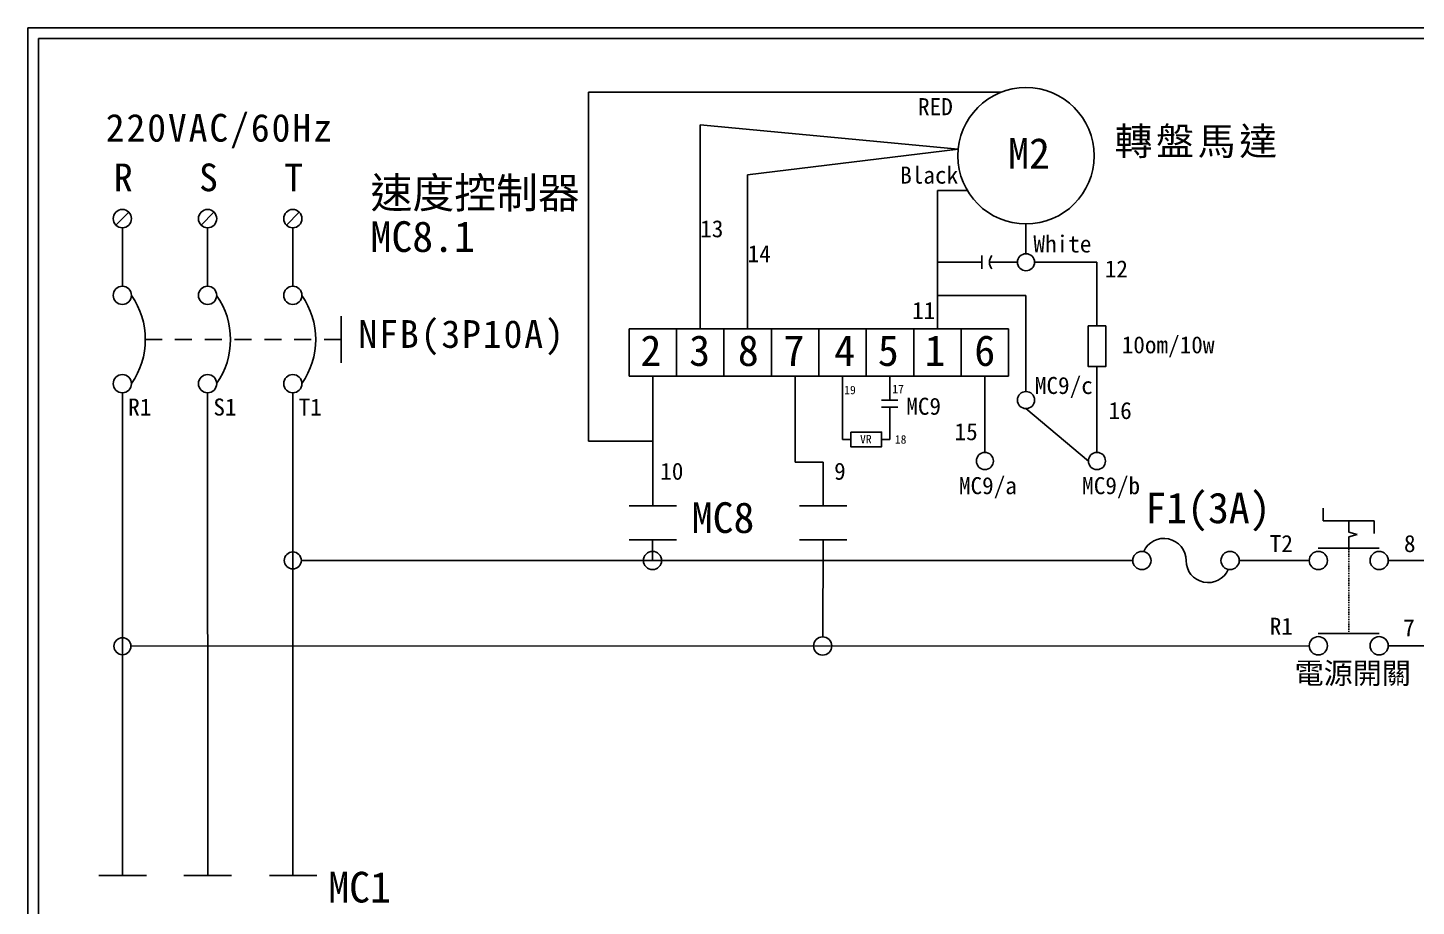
# Model space of a CAD drawing. Extents: x 10 to 297, y 3 to 207.
# Drawn here: x 10 to 172.9, y 103.9 to 207 of the extents above; entities that cross this region are included whole.
import ezdxf

# ---------------------------------------------------------------- set-up
doc = ezdxf.new("R2010")
doc.units = 0
doc.linetypes.add('DASHED', pattern=[0.2, 0.1, -0.1])
doc.linetypes.add('HIDDEN9', pattern=[3.5, 2, -1.5])
doc.layers.get('0').update_dxf_attribs({"linetype": 'CONTINUOUS'})
for name, color, linetype in [('7', 7, 'CONTINUOUS'), ('圖框層', 7, 'CONTINUOUS'), ('標尺寸層', 3, 'CONTINUOUS')]:
    doc.layers.add(name, color=color, linetype=linetype)
doc.styles.add('CNS', font='romanc.shx', dxfattribs={"bigfont": 'chineset.shx'})
doc.styles.add('STSL', font='kaiu.ttf')
doc.styles.add('標楷體', font='kaiu.ttf')

# ---------------------------------------------------------------- blocks, each defined once
blk = doc.blocks.new('FUSE')
at = {"color": 7}
for p, q in [((0, 0), (2.14, 0)), ((14.64, 0), (16.78, 0))]:
    blk.add_line(p, q, dxfattribs=at)
for centre in [(3.21, 0), (13.56, 0)]:
    blk.add_circle(centre, 1.07)
for centre, start, end in [((5.8, 0), 0, 156.116), ((10.98, 0), 180, 336.116)]:
    blk.add_arc(centre, 2.59, start, end, dxfattribs=at)

msp = doc.modelspace()

# ---------------------------------------------------------------- linework, layer by layer
for p, q in [((21.85, 185.35), (20.34, 183.83)), ((31.85, 185.35), (30.34, 183.83)), ((41.85, 185.35), (40.34, 183.83)), ((21.1, 164.1), (21.13, 107.54)), ((41.1, 164.1), (41.12, 107.54)), ((162, 149.14), (162, 150.64)), ((165, 149.14), (162, 149.14)), ((165, 149.14), (168, 149.14)), ((168, 149.14), (168, 147.64)), ((166, 147.53), (165, 147.8)), ((166, 147.53), (165, 147.26)), ((152.15, 144.49), (160.36, 144.49)), ((154.29, 144.49), (160.36, 144.49)), ((169.64, 144.49), (292.33, 144.49)), ((169.64, 134.49), (292.33, 134.49))]:
    msp.add_line(p, q)
at = {"color": 7, "linetype": 'HIDDEN9'}
msp.add_line((46.76, 170.41), (23.79, 170.41), dxfattribs=at)
for centre, radius in [((127.13, 191.96), 8), ((21.1, 184.59), 1.07), ((31.1, 184.59), 1.07), ((41.1, 184.59), 1.07), ((21.1, 175.59), 1.07), ((31.1, 175.59), 1.07), ((41.1, 175.59), 1.07), ((21.1, 165.23), 1.07), ((31.1, 165.23), 1.07), ((41.1, 165.23), 1.07), ((83.31, 144.49), 1.07), ((103.27, 134.47), 1.07)]:
    msp.add_circle(centre, radius)
at = {"color": 7}
for centre in [(14.74, 170.41), (24.74, 170.41), (34.74, 170.41)]:
    msp.add_arc(centre, 9.05, 325.1286, 34.8714, dxfattribs=at)
at = {"layer": '7'}
for p, q in [((165, 147.8), (165, 149.14)), ((165, 145.92), (165, 147.26)), ((161.43, 145.92), (168.57, 145.92)), ((161.43, 135.92), (168.57, 135.92))]:
    msp.add_line(p, q, dxfattribs=at)
at = {"layer": '7', "linetype": 'DASHED'}
msp.add_line((165, 135.92), (165, 145.92), dxfattribs=at)
at = {"layer": '7'}
for centre in [(161.43, 144.49), (168.57, 144.49), (161.43, 134.49), (168.57, 134.49)]:
    msp.add_circle(centre, 1.07, dxfattribs=at)
at = {"layer": '圖框層', "color": 7}
for p, q in [((297, 206.97), (10, 206.97)), ((10, 3), (10, 206.97)), ((295.75, 205.72), (11.25, 205.72)), ((11.25, 4.25), (11.25, 205.72))]:
    msp.add_line(p, q, dxfattribs=at)
at = {"layer": '標尺寸層', "color": 7}
for p, q in [((75.81, 158.5), (75.81, 199.4)), ((75.81, 199.4), (124.19, 199.4)), ((88.9, 171.67), (88.9, 195.6)), ((88.9, 195.6), (119.17, 192.72)), ((94.47, 189.74), (119.17, 192.72)), ((94.47, 171.67), (94.47, 189.74)), ((120.23, 187.88), (116.74, 187.88)), ((116.74, 171.67), (116.74, 187.88)), ((21.1, 183.52), (21.1, 176.66)), ((31.1, 183.52), (31.1, 176.66)), ((41.1, 183.52), (41.1, 176.66)), ((127.13, 183.96), (127.13, 180.47)), ((121.95, 179.47), (116.74, 179.47)), ((121.95, 180.26), (121.95, 178.69)), ((122.85, 179.47), (126.13, 179.47)), ((128.13, 179.47), (135.46, 179.47)), ((135.46, 172), (135.46, 179.47)), ((116.77, 175.59), (127.13, 175.59)), ((127.13, 175.59), (127.13, 164.31)), ((46.76, 173.14), (46.76, 167.68)), ((80.55, 166.1), (80.55, 171.67)), ((80.55, 171.67), (86.12, 171.67)), ((86.12, 166.1), (86.12, 171.67)), ((86.12, 166.1), (86.12, 171.67)), ((86.12, 171.67), (91.68, 171.67)), ((91.68, 166.1), (91.68, 171.67)), ((91.68, 166.1), (91.68, 171.67)), ((91.68, 171.67), (97.25, 171.67)), ((97.25, 166.1), (97.25, 171.67)), ((97.25, 166.1), (97.25, 171.67)), ((97.25, 171.67), (102.82, 171.67)), ((102.82, 166.1), (102.82, 171.67)), ((102.82, 166.1), (102.82, 171.67)), ((102.82, 171.67), (108.39, 171.67)), ((108.39, 166.1), (108.39, 171.67)), ((108.39, 166.1), (108.39, 171.67)), ((108.39, 171.67), (113.96, 171.67)), ((113.96, 166.1), (113.96, 171.67)), ((113.96, 166.1), (113.96, 171.67)), ((113.96, 171.67), (119.52, 171.67)), ((119.52, 166.1), (119.52, 171.67)), ((119.52, 166.1), (119.52, 171.67)), ((119.52, 171.67), (125.09, 171.67)), ((125.09, 166.1), (125.09, 171.67)), ((135.46, 167.23), (135.46, 157.16)), ((80.55, 166.1), (86.12, 166.1)), ((83.33, 150.89), (83.33, 166.1)), ((86.12, 166.1), (91.68, 166.1)), ((91.68, 166.1), (97.25, 166.1)), ((97.25, 166.1), (102.82, 166.1)), ((100.04, 166.1), (100.04, 156.02)), ((102.82, 166.1), (108.39, 166.1)), ((105.6, 166.1), (105.6, 158.7)), ((108.39, 166.1), (113.96, 166.1)), ((111.17, 166.1), (111.17, 163.31)), ((113.96, 166.1), (119.52, 166.1)), ((119.52, 166.1), (125.09, 166.1)), ((122.31, 166.1), (122.31, 157.16)), ((21.1, 164.16), (21.1, 164.1)), ((31.1, 164.16), (31.1, 164.1)), ((31.1, 164.1), (31.12, 107.55)), ((41.1, 164.16), (41.1, 164.1)), ((110.18, 163.31), (112.08, 163.31)), ((110.18, 162.47), (112.08, 162.47)), ((111.17, 162.47), (111.17, 158.7)), ((127.13, 162.31), (134.46, 156.16)), ((83.33, 158.5), (75.81, 158.5)), ((106.57, 158.7), (105.6, 158.7)), ((110.19, 158.7), (111.17, 158.7)), ((103.33, 156.02), (100.04, 156.02)), ((103.33, 150.89), (103.33, 156.02)), ((80.55, 150.89), (86.12, 150.89)), ((100.55, 150.89), (106.12, 150.89)), ((80.55, 146.92), (86.12, 146.92)), ((83.32, 146.92), (83.31, 144.49)), ((100.55, 146.92), (106.12, 146.92)), ((103.32, 146.92), (103.29, 135.54)), ((137.52, 144.49), (42.1, 144.5)), ((160.36, 134.49), (22.11, 134.44)), ((18.35, 107.54), (23.92, 107.54)), ((28.33, 107.55), (33.89, 107.55)), ((38.35, 107.54), (43.92, 107.54))]:
    msp.add_line(p, q, dxfattribs=at)
for points in [[(134.44, 172), (136.48, 172), (136.48, 167.23), (134.44, 167.23)], [(106.57, 159.56), (110.19, 159.56), (110.19, 157.83), (106.57, 157.83)]]:
    msp.add_lwpolyline(points, close=True, dxfattribs=at)
for centre in [(127.13, 179.47), (127.13, 163.31), (122.31, 156.16), (135.46, 156.16), (41.1, 144.5), (21.11, 134.44)]:
    msp.add_circle(centre, 1, dxfattribs=at)
msp.add_arc((124.03, 179.47), 1.19, 138.7324, 221.2676, dxfattribs=at)

# ---------------------------------------------------------------- block references
at = {"color": 7}
msp.add_blockref('FUSE', (137.52, 144.49), dxfattribs=at)

# ---------------------------------------------------------------- texts
at = {"color": 0, "char_height": 3.25, "style": '標楷體'}
for s, insert, width, attachment_point in [('\\pt6.5;{\\T1.1;220VAC/60Hz}', (19.15, 196.87), 35.213, 1), ('{\\T1.1;轉盤馬達}', (147.28, 195.29), 24.1454, 2), ('\\pt6.5;{\\T1.1;R}', (20.1, 191.05), 2, 1), ('\\pt6.5;{\\T1.1;S}', (30.1, 191.05), 2, 1), ('\\pt6.5;{\\T1.1;T}', (40.1, 191.05), 2, 1), ('\\pt6.5;{\\T1.1;NFB(3P10A)}', (60.96, 172.68), 24.6072, 2)]:
    msp.add_mtext(s, dxfattribs=dict(at, insert=insert, width=width, attachment_point=attachment_point))
at = {"layer": '圖框層', "color": 4, "style": 'STSL'}
for s, height, p in [('RED', 2, (114.46, 196.72)), ('M2', 3.6, (125.04, 190.44)), ('Black', 2, (112.37, 188.69)), ('速度控制器', 3.6, (50.22, 185.81)), ('MC8.1', 3.6, (50.22, 180.68)), ('13', 2, (88.9, 182.4)), ('White', 2, (128, 180.62)), ('14', 2, (94.47, 179.47)), ('12', 2, (136.37, 177.69)), ('11', 2, (113.76, 172.81)), ('2', 3.6, (81.89, 167.31)), ('3', 3.6, (87.61, 167.31)), ('8', 3.6, (93.32, 167.31)), ('7', 3.6, (98.68, 167.31)), ('4', 3.6, (104.63, 167.31)), ('5', 3.6, (109.75, 167.31)), ('1', 3.6, (115.23, 167.31)), ('6', 3.6, (121.07, 167.31)), ('10om/10w', 2, (138.36, 168.79)), ('MC9/c', 2, (128.17, 164.02)), ('19', 1, (105.8, 163.99)), ('17', 1, (111.44, 164.1)), ('R1', 2, (21.78, 161.49)), ('S1', 2, (31.78, 161.49)), ('T1', 2, (41.78, 161.49)), ('MC9', 2, (113.08, 161.58)), ('16', 2, (136.82, 161.08)), ('15', 2, (118.75, 158.6)), ('VR', 1, (107.66, 158.22)), ('18', 1, (111.74, 158.19)), ('10', 2, (84.21, 153.96)), ('9', 2, (104.62, 153.96)), ('MC9/a', 2, (119.26, 152.27)), ('MC9/b', 2, (133.72, 152.27)), ('F1(3A)', 3.6, (141.14, 148.86)), ('MC8', 3.6, (87.91, 147.72)), ('T2', 2, (155.73, 145.48)), ('8', 2, (171.48, 145.48)), ('R1', 2, (155.73, 135.78)), ('7', 2, (171.39, 135.59)), ('MC1', 3.6, (45.26, 104.38))]:
    msp.add_text(s, height=height, dxfattribs=at).set_placement(p)
at = {"layer": '標尺寸層', "color": 7, "insert": (158.65, 132.53), "char_height": 2.5, "width": 14.0847, "attachment_point": 1, "style": 'CNS'}
msp.add_mtext('{\\fDFKai-SB|b0|i0|c136|p65;電源開關}', dxfattribs=at)

doc.saveas('drawing.dxf')
